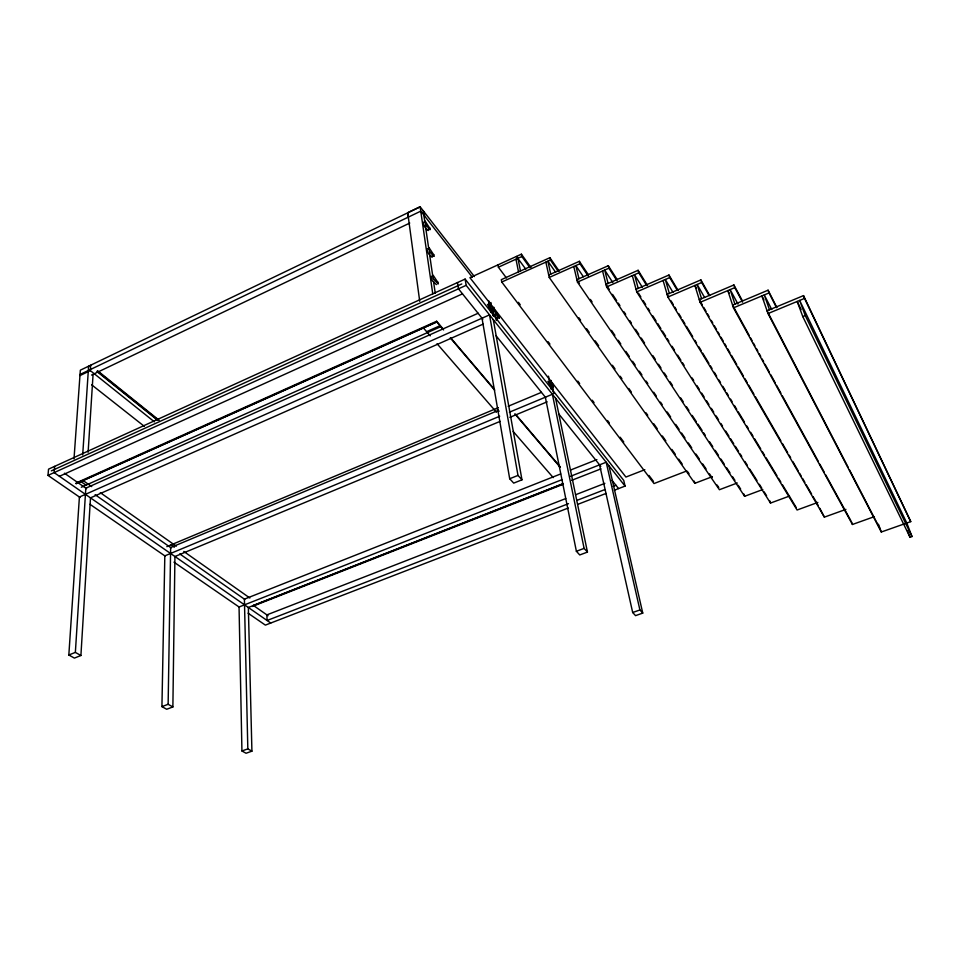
<?xml version="1.0" encoding="UTF-8"?>
<svg xmlns="http://www.w3.org/2000/svg" width="960" height="960" viewBox="0 0 960 960"><rect width="100%" height="100%" fill="white"/><g stroke="black" fill="none" stroke-linecap="round" stroke-linejoin="round"><path stroke-width="1.44" d="M436.392 284.604L432.024 280.38L431.484 276.168M499.716 416.232L164.82 555.864L161.928 706.62L166.692 709.26L172.872 706.944L174.936 556.512L500.148 421.368M172.872 706.944L168.132 704.292L170.652 547.548L498.492 410.328M552.48 384.06L549.384 380.832M553.212 387.612L552.612 383.928M429.888 227.988L429.9 229.764M437.928 282.084L437.94 283.968M482.016 318.204L509.688 478.74L513.708 483.12L521.976 479.82L517.992 475.416L489.516 314.868L79.404 497.028L68.832 654.996L74.4 658.092L80.904 655.5L90.492 497.868L483.072 324.144M80.904 655.5L75.36 652.392L85.824 488.184L478.212 313.224M88.116 452.244L93.072 374.484M154.404 421.848L90.336 370.608L90.684 365.196M82.692 454.932L88.608 366.192M74.004 458.892L80.34 370.176L420.18 206.844M54.636 466.368L54.12 472.608L270.744 623.04M80.112 497.508L48 475.392L48.528 469.152L465.108 279.084L623.724 480.384L625.068 486.084L614.412 490.2M499.152 316.404L499.224 318.108M433.488 279.396L432.9 275.364M429.456 251.736L428.88 247.848M425.544 225.024L425.004 221.268M553.344 387.48L549.72 382.452M493.236 311.232L492.816 307.536L488.904 303.66M491.796 311.916L487.452 304.392M429.636 228.048L425.256 221.244M433.584 254.616L429.144 247.824M433.848 256.392L429.72 251.724M437.676 282.132L433.26 275.436M498.912 316.44L494.928 310.56M474.396 276.576L420.108 206.748L407.712 212.7L419.724 301.308M80.028 374.496L420.804 211.14L472.308 277.188M79.956 375.588L90.336 370.608M91.548 375.06L409.752 223.068M530.964 267.516L521.388 254.184L469.92 277.668L625.92 477.048L644.832 469.692M51.324 470.868L461.784 283.956M506.46 278.004L498.384 267.216L521.868 256.512L521.388 254.184M48 475.392L466.14 285.336L465.108 279.084M59.448 476.304L462.492 293.844M559.284 271.236L549.888 257.7L501.324 279.648L501.768 282.024L654.012 483.552L686.652 471.012M501.768 282.024L550.416 260.076L549.888 257.7M76.14 482.976L436.632 321.252L443.376 329.208M76.092 483.6L436.716 321.876L443.58 329.952M76.2 483.672L436.8 321.972M548.712 275.04L579.372 261.312L588.516 274.98M426.636 331.692L439.992 325.728M712.38 476.64L694.848 483.312L549.24 277.452L579.948 263.724L579.372 261.312M81.324 487.236L440.784 326.652M617.16 279.528L608.268 265.728L576.876 279.648L579.408 283.356M737.28 482.988L719.412 489.72L577.464 282.108L608.904 268.188L608.268 265.728M647.568 285.576L638.112 270.3L605.976 284.412L609.252 289.392M602.568 270.996L606.612 286.92L638.808 272.808L638.112 270.3M636.036 289.332L668.964 275.028L678.108 290.436M632.328 275.652L636.732 291.888L669.72 277.584L677.34 290.412M709.716 295.548L700.872 279.912L667.128 294.42L668.676 296.964M663.084 280.464L667.884 297.024L701.7 282.516L709.068 295.536M742.368 300.744L733.896 284.964L699.288 299.676L702.288 304.86M696.372 288.036L694.884 285.444L700.116 302.34L734.784 287.628L742.596 302.16M776.88 307.548L768.084 290.196L732.576 305.124L749.172 335.364M729.24 293.22L727.8 290.592L733.476 307.848L769.056 292.92L776.484 307.584M166.836 546.648L498.336 407.664M508.176 406.272L541.38 392.376M509.388 412.2L552.384 394.272L584.112 548.388L587.46 552.084L579.756 554.952L576.384 551.28L545.352 397.212M509.832 417.348L547.2 401.82M763.944 299.904L761.88 295.932L768.024 313.548L881.304 532.008L910.752 521.628L803.508 295.62L767.064 310.776L848.1 467.22M768.024 313.548L804.552 298.404L910.752 521.628M802.8 316.62L805.272 315.6L912 536.544L910.008 537.228L802.8 316.62L797.196 301.452L801.108 309.54M68.832 654.996L75.36 652.392M509.688 478.74L517.992 475.416M560.652 473.952L244.404 599.148L247.824 748.884L251.916 751.176L248.352 607.488L563.328 483.66M570.408 470.088L596.88 459.612M561.972 479.664L239.052 606.996L241.932 750.972L246.048 753.252L251.916 751.176M570.336 476.376L606.192 462.228L639.912 609.96L642.756 613.104L635.556 615.636L632.688 612.516L599.568 464.844M252.66 605.736L563.292 483.612M571.644 480.336L600.96 468.864M252.216 606.48L563.4 484.188M565.752 498.576L266.88 614.88L267.072 620.496L568.5 503.664M575.532 494.772L604.86 483.36M576.876 500.412L604.788 489.6M613.164 486.36L615.948 485.268M568.308 508.02L265.368 625.116L248.076 613.2M578.088 504.24L606.036 493.44M161.928 706.62L168.132 704.292M576.384 551.28L584.112 548.388M606.612 286.92L744.612 496.308L762.828 489.516M636.732 291.888L770.496 503.064L789.504 496.056M817.848 502.428L797.076 510.012L667.884 297.024M700.116 302.34L824.376 517.14L845.916 509.376M733.476 307.848L852.444 524.472L874.416 516.624M241.932 750.972L247.824 748.884M632.688 612.516L639.912 609.96M489.204 305.34L493.38 311.076M495.588 314.22L495.168 310.548M433.764 279.372L438.096 283.68M425.808 225.012L430.044 229.464M89.988 504.312L165.324 556.212M173.976 562.164L239.424 607.248M64.452 473.232L86.532 488.676M95.112 494.688L171.168 547.908M179.76 553.92L244.776 599.412M253.368 605.424L268.08 615.72M83.136 480.564L91.716 486.6M100.296 492.648L176.316 546.204M183.756 551.436L249.852 598.008M80.916 481.548L86.028 485.136M171.072 544.872L174.36 547.176M91.668 384.828L144.396 426.408M97.164 371.124L157.716 419.796M97.128 371.664L157.704 420.324M97.656 370.8L159.192 420.3M550.02 383.352L548.028 381.348L551.88 388.092M495.984 314.28L499.368 317.856M423.324 327.876L430.236 335.844M437.052 343.704L496.512 412.248M513.18 431.46L553.224 477.624M497.268 409.188L499.104 411.312M451.08 338.292L494.46 389.388M515.664 414.372L560.064 466.68M450.276 337.848L494.688 390.132M514.812 413.832L560.232 467.316M427.488 248.664C424.572 249.672 434.052 261.408 432.108 255.54M493.632 311.256C491.148 312.12 499.476 322.644 497.556 317.244M423.624 222.084C420.852 223.056 430.08 234.672 428.184 228.96M482.82 319.2L458.472 288.828L457.464 282.564M495.924 335.556L545.556 397.464M558.672 413.82L600.816 466.392M612.048 480.408L618.6 488.592M466.14 285.336L625.068 486.084M518.424 302.328L520.224 304.716M548.136 341.724L549.936 344.112M577.848 381.12L579.648 383.508M592.248 400.224L594.048 402.612M607.548 420.516L609.348 422.904M620.16 437.22L623.76 441.996M648.96 475.428L653.46 481.392M516.42 256.452L525.852 269.244M521.868 256.512L529.752 267.48M578.844 317.712L580.572 320.148M586.596 328.692L589.188 332.34M595.212 340.884L598.656 345.756M612.432 365.268L615.024 368.928M620.184 376.248L621.912 378.684M628.8 388.44L631.38 392.1M646.02 412.824L647.748 415.26M653.772 423.804L657.216 428.676M662.388 435.996L665.832 440.868M671.856 449.412L675.3 454.284M678.744 459.168L682.188 464.04M687.36 471.36L689.088 473.796M555.6 272.256L547.896 261.216L550.74 274.128M550.416 260.076L558.108 271.14M590.388 299.436L592.08 301.908M611.508 330.372L614.88 335.316M618.264 340.272L620.796 343.98M625.86 351.396L629.244 356.352M632.616 361.296L635.16 365.004M639.372 371.196L641.916 374.904M646.14 381.096L647.82 383.568M653.736 392.232L656.268 395.94M660.492 402.12L662.184 404.604M667.248 412.02L670.632 416.976M675.696 424.392L679.068 429.348M681.612 433.056L684.984 438M688.368 442.956L691.74 447.9M695.964 454.08L699.348 459.036M702.72 463.98L706.104 468.936M709.476 473.88L712.008 477.588M717.084 485.016L718.764 487.488M583.344 276.708L575.832 265.56L578.952 278.724M579.948 263.724L588.264 276.132M612.54 294.384L616.644 300.624M618.288 303.12L619.932 305.616M624.036 311.856L625.68 314.352M629.784 320.592L631.428 323.088M635.532 329.328L638.82 334.32M641.28 338.064L644.568 343.056M652.776 355.536L655.248 359.268M658.536 364.26L660.996 368.004M664.284 372.996L666.744 376.74M670.032 381.732L672.492 385.476M680.7 397.956L683.172 401.7M686.448 406.692L688.92 410.436M692.196 415.428L696.3 421.668M697.944 424.164L702.048 430.392M703.692 432.888L705.336 435.384M709.44 441.624L712.728 446.616M715.188 450.36L718.476 455.352M720.936 459.096L724.224 464.088M726.684 467.832L729.972 472.824M732.444 476.568L734.904 480.312M738.192 485.304L740.652 489.048M612.852 282.624L604.68 270.06L608.1 283.476M608.904 268.188L617.028 280.788M638.448 293.124L640.848 296.928M643.248 300.72L645.648 304.524M648.048 308.316L649.656 310.848M652.86 315.912L656.064 320.976M657.66 323.508L660.864 328.572M662.46 331.104L665.664 336.168M667.272 338.7L668.868 341.232M672.072 346.296L674.472 350.1M677.676 355.164L680.88 360.228M682.488 362.76L684.084 365.292M692.1 377.952L693.696 380.484M696.9 385.548L699.3 389.34M701.7 393.144L704.112 396.936M706.512 400.74L708.912 404.532M711.312 408.336L713.712 412.128M716.124 415.932L718.524 419.724M720.924 423.528L722.52 426.06M725.724 431.124L728.928 436.188M730.536 438.72L733.74 443.784M735.336 446.316L738.54 451.38M740.136 453.912L741.744 456.444M744.948 461.508L747.348 465.3M749.748 469.104L756.96 480.504M759.36 484.296L761.76 488.1M764.16 491.892L766.572 495.696M642.408 287.388L634.488 274.704L638.22 288.384M638.808 272.808L646.692 285.516M670.992 300.804L673.32 304.632M674.856 307.188L676.404 309.732M678.732 313.572L681.048 317.4M682.596 319.956L684.912 323.784M686.46 326.34L692.652 336.552M694.968 340.38L696.516 342.936M698.844 346.764L701.16 350.604M702.708 353.148L708.9 363.372M710.448 365.916L711.996 368.472M714.312 372.3L716.628 376.14M718.956 379.968L720.504 382.524M722.82 386.352L725.136 390.18M726.684 392.736L728.232 395.292M730.56 399.12L732.108 401.676M734.424 405.504L736.74 409.332M738.288 411.888L744.48 422.1M746.796 425.94L748.344 428.484M750.672 432.324L752.988 436.152M754.536 438.708L760.728 448.92M762.264 451.476L764.592 455.304M766.14 457.86L776.964 475.74M778.512 478.284L780.828 482.124M782.376 484.668L796.308 507.66M672.996 292.368L665.292 279.504L669.36 293.46M703.776 307.452L706.02 311.34M707.52 313.932L709.02 316.524M711.264 320.412L712.764 323.004M714.264 325.596L716.508 329.472M718.008 332.064L719.496 334.656M720.996 337.248L723.24 341.136M724.74 343.728L726.24 346.32M727.74 348.912L729.984 352.8M731.484 355.392L736.716 364.464M738.216 367.044L743.46 376.116M744.96 378.708L747.204 382.596M748.704 385.188L753.936 394.26M755.436 396.852L780.888 440.904M782.388 443.484L787.632 452.556M789.12 455.148L790.62 457.74M792.864 461.628L798.108 470.7M799.608 473.292L801.108 475.884M802.596 478.476L804.852 482.352M806.34 484.944L811.584 494.016M813.084 496.608L818.328 505.68M819.816 508.272L824.376 517.14M704.568 297.444L697.152 284.472L701.58 298.704M750.612 337.992L752.052 340.62M753.492 343.248L754.932 345.876M756.384 348.504L757.824 351.132M759.264 353.772L760.704 356.4M762.144 359.028L763.596 361.656M765.036 364.284L769.356 372.168M770.808 374.796L775.128 382.692M776.568 385.32L780.9 393.204M782.34 395.832L818.4 461.568M819.84 464.196L824.172 472.08M825.612 474.708L850.86 520.716M738 304.104L730.128 289.608L734.928 304.14M849.48 469.86L880.38 529.524M771.768 309.54L764.268 294.924L769.476 309.768M912 536.544L906.804 523.02L799.644 300.432L805.272 315.6M907.416 530.472L910.008 537.228M803.508 295.62L804.552 298.404M878.424 524.22L881.304 532.008M851.58 522.036L852.444 524.472M768.084 290.196L769.056 292.92M733.896 284.964L734.784 287.628M700.872 279.912L701.7 282.516M769.776 500.76L770.496 503.064M743.94 494.04L744.612 496.308M668.964 275.028L669.72 277.584M694.248 481.116L694.848 483.312M573.768 266.484L577.464 282.108M608.952 465.72L642.756 613.104M545.88 262.116L549.24 277.452M555.588 398.328L587.46 552.084M551.028 380.496L551.904 384.84M552.528 387.78L553.716 393.576M549.684 380.904L549.96 382.272M548.484 376.176L549.684 382.008M550.284 384.924L551.184 389.292M517.932 258.312L520.488 270.984M515.976 259.2L518.508 271.884M550.908 380.52L551.736 384.888M552.3 387.804L552.852 390.72M497.94 264.888L498.384 267.216M493.896 307.284L494.688 311.688M495.216 314.616L496.284 320.484M492.384 309.876L493.44 315.756M492.348 309.828L493.404 315.708M493.284 319.632L521.976 479.82M488.676 300.624L489.48 305.148M489.984 307.968L490.776 312.384M490.908 302.484L491.376 305.412M492.312 311.268L493.02 315.66M433.836 254.568L434.064 256.068M423.96 211.692L424.584 215.988M423.204 210.732L424.92 222.528M425.352 225.468L428.796 249.06M429.444 253.488L432.672 275.592M433.536 281.496L435.252 293.292M420.108 206.748L432.78 293.964M436.632 321.252L436.716 321.876M407.784 212.808L408.372 217.104"/></g></svg>
